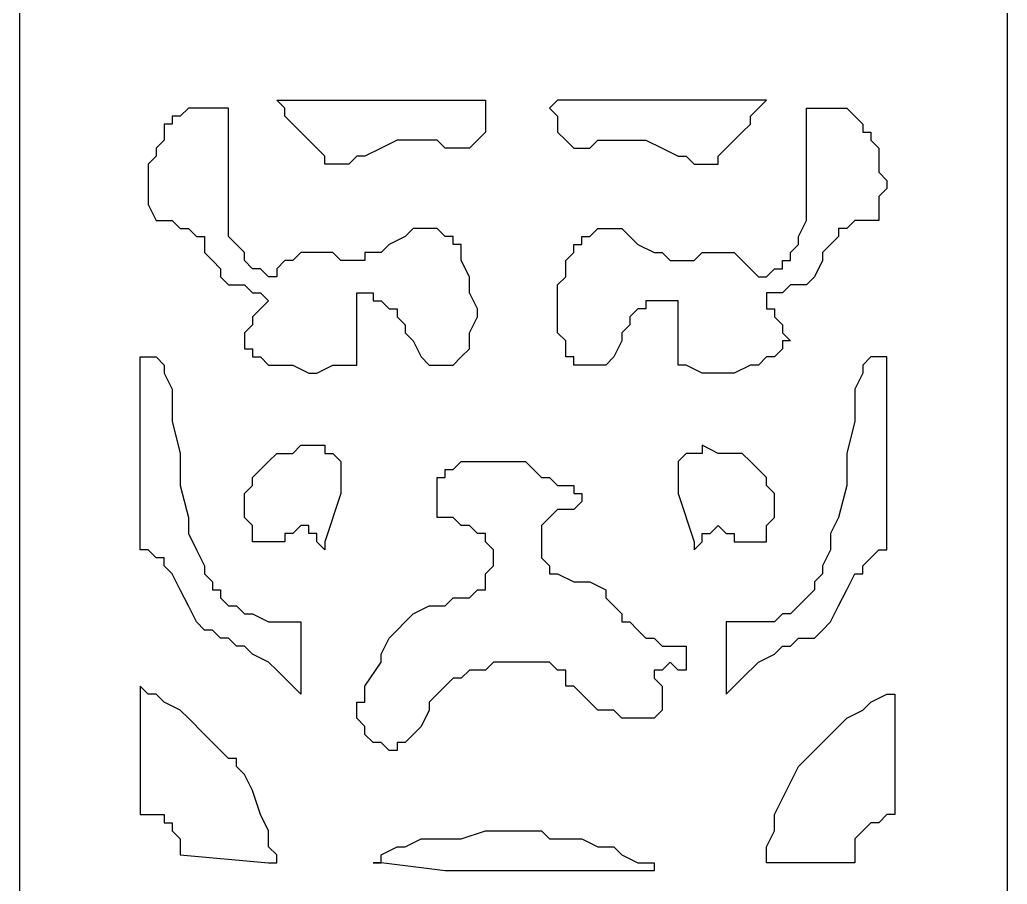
# Model space of a CAD drawing. Extents: x -66030 to 95157, y -13132 to 45879.
# Drawn here: x 15720 to 16200.4, y 35518.4 to 35938.9 of the extents above; entities that cross this region are included whole.
import ezdxf

# ---------------------------------------------------------------- set-up
doc = ezdxf.new("R2010")
doc.units = 0
doc.header["$LTSCALE"] = 100
doc.header["$MEASUREMENT"] = 0
doc.layers.add('3', color=11, linetype='CONTINUOUS')

msp = doc.modelspace()

# ---------------------------------------------------------------- linework, layer by layer
at = {"layer": '3'}
for points in [[(15719.99, 36833.41), (16200.43, 36833.41), (16200.43, 34591.39), (15719.99, 34591.39), (15719.99, 36833.41)], [(15719.99, 36833.41), (16200.43, 36833.41), (16200.43, 34591.39), (15719.99, 34591.39), (15719.99, 36833.41)], [(15946.54, 35899.89), (15946.54, 35899.89), (15946.54, 35899.89), (15946.54, 35899.89), (15946.54, 35895.98), (15946.54, 35892.08), (15946.54, 35888.17), (15946.54, 35884.26), (15946.54, 35884.26), (15942.63, 35880.36), (15942.63, 35880.36), (15938.73, 35876.45), (15934.82, 35876.45), (15930.92, 35876.45), (15927.01, 35876.45), (15923.1, 35880.36), (15919.2, 35880.36), (15915.29, 35880.36), (15915.29, 35880.36), (15911.39, 35880.36), (15907.48, 35880.36), (15903.57, 35880.36), (15895.76, 35876.45), (15887.95, 35872.55), (15884.05, 35872.55), (15880.14, 35868.64), (15876.23, 35868.64), (15872.33, 35868.64), (15868.42, 35868.64), (15868.42, 35872.55), (15868.42, 35872.55), (15864.52, 35876.45), (15860.61, 35880.36), (15856.7, 35884.26), (15852.8, 35888.17), (15848.89, 35892.08), (15848.89, 35895.98), (15844.99, 35899.89), (15946.54, 35899.89)], [(15946.54, 35899.89), (15946.54, 35899.89), (15946.54, 35899.89), (15946.54, 35899.89), (15946.54, 35895.98), (15946.54, 35892.08), (15946.54, 35888.17), (15946.54, 35884.26), (15946.54, 35884.26), (15942.63, 35880.36), (15942.63, 35880.36), (15938.73, 35876.45), (15934.82, 35876.45), (15930.92, 35876.45), (15927.01, 35876.45), (15923.1, 35880.36), (15919.2, 35880.36), (15915.29, 35880.36), (15915.29, 35880.36), (15911.39, 35880.36), (15907.48, 35880.36), (15903.57, 35880.36), (15895.76, 35876.45), (15887.95, 35872.55), (15884.05, 35872.55), (15880.14, 35868.64), (15876.23, 35868.64), (15872.33, 35868.64), (15868.42, 35868.64), (15868.42, 35872.55), (15868.42, 35872.55), (15864.52, 35876.45), (15860.61, 35880.36), (15856.7, 35884.26), (15852.8, 35888.17), (15848.89, 35892.08), (15848.89, 35895.98), (15844.99, 35899.89), (15946.54, 35899.89)], [(15981.69, 35899.89), (15981.69, 35899.89), (15981.69, 35899.89), (15981.69, 35899.89), (15977.79, 35895.98), (15981.69, 35892.08), (15981.69, 35888.17), (15981.69, 35884.26), (15981.69, 35884.26), (15985.6, 35880.36), (15985.6, 35880.36), (15989.51, 35876.45), (15989.51, 35876.45), (15993.41, 35876.45), (15997.32, 35876.45), (16001.22, 35880.36), (16005.13, 35880.36), (16009.04, 35880.36), (16012.94, 35880.36), (16016.85, 35880.36), (16020.75, 35880.36), (16024.66, 35880.36), (16032.47, 35876.45), (16040.28, 35872.55), (16044.19, 35872.55), (16048.1, 35868.64), (16052, 35868.64), (16055.91, 35868.64), (16055.91, 35868.64), (16059.81, 35868.64), (16059.81, 35872.55), (16063.72, 35876.45), (16067.63, 35880.36), (16071.53, 35884.26), (16075.44, 35888.17), (16075.44, 35892.08), (16079.34, 35895.98), (16083.25, 35899.89), (15981.69, 35899.89)], [(15981.69, 35899.89), (15981.69, 35899.89), (15981.69, 35899.89), (15981.69, 35899.89), (15977.79, 35895.98), (15981.69, 35892.08), (15981.69, 35888.17), (15981.69, 35884.26), (15981.69, 35884.26), (15985.6, 35880.36), (15985.6, 35880.36), (15989.51, 35876.45), (15989.51, 35876.45), (15993.41, 35876.45), (15997.32, 35876.45), (16001.22, 35880.36), (16005.13, 35880.36), (16009.04, 35880.36), (16012.94, 35880.36), (16016.85, 35880.36), (16020.75, 35880.36), (16024.66, 35880.36), (16032.47, 35876.45), (16040.28, 35872.55), (16044.19, 35872.55), (16048.1, 35868.64), (16052, 35868.64), (16055.91, 35868.64), (16055.91, 35868.64), (16059.81, 35868.64), (16059.81, 35872.55), (16063.72, 35876.45), (16067.63, 35880.36), (16071.53, 35884.26), (16075.44, 35888.17), (16075.44, 35892.08), (16079.34, 35895.98), (16083.25, 35899.89), (15981.69, 35899.89)], [(15821.55, 35895.98), (15821.55, 35895.98), (15817.64, 35895.98), (15817.64, 35895.98), (15817.64, 35895.98), (15817.64, 35895.98), (15813.74, 35895.98), (15809.83, 35895.98), (15805.93, 35895.98), (15802.02, 35895.98), (15798.11, 35892.08), (15794.21, 35892.08), (15794.21, 35888.17), (15790.3, 35888.17), (15790.3, 35884.26), (15790.3, 35880.36), (15786.4, 35876.45), (15786.4, 35872.55), (15782.49, 35868.64), (15782.49, 35864.73), (15782.49, 35860.83), (15782.49, 35856.92), (15782.49, 35853.02), (15782.49, 35849.11), (15786.4, 35841.3), (15790.3, 35841.3), (15794.21, 35841.3), (15798.11, 35837.39), (15802.02, 35837.39), (15805.93, 35833.49), (15809.83, 35833.49), (15809.83, 35829.58), (15809.83, 35825.67), (15813.74, 35821.77), (15817.64, 35817.86), (15817.64, 35813.96), (15817.64, 35813.96), (15821.55, 35810.05), (15821.55, 35810.05), (15825.46, 35810.05), (15829.36, 35810.05), (15833.27, 35806.14), (15837.17, 35806.14), (15837.17, 35806.14), (15841.08, 35802.24), (15841.08, 35802.24), (15841.08, 35802.24), (15837.17, 35798.33), (15837.17, 35798.33), (15833.27, 35794.43), (15833.27, 35790.52), (15833.27, 35790.52), (15829.36, 35786.61), (15829.36, 35782.71), (15829.36, 35782.71), (15829.36, 35782.71), (15829.36, 35778.8), (15833.27, 35778.8), (15833.27, 35778.8), (15833.27, 35774.9), (15837.17, 35774.9), (15841.08, 35770.99), (15848.89, 35770.99), (15852.8, 35770.99), (15860.61, 35767.09), (15864.52, 35767.09), (15872.33, 35770.99), (15876.23, 35770.99), (15884.05, 35770.99), (15884.05, 35802.24), (15884.05, 35806.14), (15887.95, 35806.14), (15891.86, 35806.14), (15891.86, 35802.24), (15895.76, 35802.24), (15895.76, 35802.24), (15899.67, 35798.33), (15903.57, 35798.33), (15903.57, 35794.43), (15907.48, 35790.52), (15907.48, 35786.61), (15911.39, 35782.71), (15915.29, 35774.9), (15915.29, 35774.9), (15915.29, 35774.9), (15919.2, 35770.99), (15919.2, 35770.99), (15923.1, 35770.99), (15927.01, 35770.99), (15930.92, 35770.99), (15934.82, 35774.9), (15934.82, 35774.9), (15934.82, 35774.9), (15938.73, 35778.8), (15938.73, 35782.71), (15938.73, 35786.61), (15942.63, 35794.43), (15942.63, 35798.33), (15938.73, 35806.14), (15938.73, 35810.05), (15938.73, 35813.96), (15934.82, 35821.77), (15934.82, 35825.67), (15934.82, 35829.58), (15930.92, 35829.58), (15930.92, 35833.49), (15927.01, 35833.49), (15923.1, 35837.39), (15919.2, 35837.39), (15919.2, 35837.39), (15915.29, 35837.39), (15915.29, 35837.39), (15911.39, 35837.39), (15907.48, 35833.49), (15899.67, 35829.58), (15895.76, 35825.67), (15887.95, 35825.67), (15887.95, 35821.77), (15884.05, 35821.77), (15880.14, 35821.77), (15876.23, 35821.77), (15876.23, 35821.77), (15876.23, 35821.77), (15872.33, 35825.67), (15868.42, 35825.67), (15864.52, 35825.67), (15860.61, 35825.67), (15860.61, 35825.67), (15856.7, 35825.67), (15852.8, 35821.77), (15848.89, 35821.77), (15844.99, 35817.86), (15844.99, 35813.96), (15841.08, 35813.96), (15837.17, 35817.86), (15837.17, 35817.86), (15833.27, 35817.86), (15833.27, 35817.86), (15829.36, 35821.77), (15829.36, 35821.77), (15829.36, 35825.67), (15825.46, 35829.58), (15821.55, 35833.49), (15821.55, 35841.3), (15821.55, 35849.11), (15821.55, 35853.02), (15821.55, 35860.83), (15821.55, 35872.55), (15821.55, 35884.26), (15821.55, 35895.98)], [(15821.55, 35895.98), (15821.55, 35895.98), (15817.64, 35895.98), (15817.64, 35895.98), (15817.64, 35895.98), (15817.64, 35895.98), (15813.74, 35895.98), (15809.83, 35895.98), (15805.93, 35895.98), (15802.02, 35895.98), (15798.11, 35892.08), (15794.21, 35892.08), (15794.21, 35888.17), (15790.3, 35888.17), (15790.3, 35884.26), (15790.3, 35880.36), (15786.4, 35876.45), (15786.4, 35872.55), (15782.49, 35868.64), (15782.49, 35864.73), (15782.49, 35860.83), (15782.49, 35856.92), (15782.49, 35853.02), (15782.49, 35849.11), (15786.4, 35841.3), (15790.3, 35841.3), (15794.21, 35841.3), (15798.11, 35837.39), (15802.02, 35837.39), (15805.93, 35833.49), (15809.83, 35833.49), (15809.83, 35829.58), (15809.83, 35825.67), (15813.74, 35821.77), (15817.64, 35817.86), (15817.64, 35813.96), (15817.64, 35813.96), (15821.55, 35810.05), (15821.55, 35810.05), (15825.46, 35810.05), (15829.36, 35810.05), (15833.27, 35806.14), (15837.17, 35806.14), (15837.17, 35806.14), (15841.08, 35802.24), (15841.08, 35802.24), (15841.08, 35802.24), (15837.17, 35798.33), (15837.17, 35798.33), (15833.27, 35794.43), (15833.27, 35790.52), (15833.27, 35790.52), (15829.36, 35786.61), (15829.36, 35782.71), (15829.36, 35782.71), (15829.36, 35782.71), (15829.36, 35778.8), (15833.27, 35778.8), (15833.27, 35778.8), (15833.27, 35774.9), (15837.17, 35774.9), (15841.08, 35770.99), (15848.89, 35770.99), (15852.8, 35770.99), (15860.61, 35767.09), (15864.52, 35767.09), (15872.33, 35770.99), (15876.23, 35770.99), (15884.05, 35770.99), (15884.05, 35802.24), (15884.05, 35806.14), (15887.95, 35806.14), (15891.86, 35806.14), (15891.86, 35802.24), (15895.76, 35802.24), (15895.76, 35802.24), (15899.67, 35798.33), (15903.57, 35798.33), (15903.57, 35794.43), (15907.48, 35790.52), (15907.48, 35786.61), (15911.39, 35782.71), (15915.29, 35774.9), (15915.29, 35774.9), (15915.29, 35774.9), (15919.2, 35770.99), (15919.2, 35770.99), (15923.1, 35770.99), (15927.01, 35770.99), (15930.92, 35770.99), (15934.82, 35774.9), (15934.82, 35774.9), (15934.82, 35774.9), (15938.73, 35778.8), (15938.73, 35782.71), (15938.73, 35786.61), (15942.63, 35794.43), (15942.63, 35798.33), (15938.73, 35806.14), (15938.73, 35810.05), (15938.73, 35813.96), (15934.82, 35821.77), (15934.82, 35825.67), (15934.82, 35829.58), (15930.92, 35829.58), (15930.92, 35833.49), (15927.01, 35833.49), (15923.1, 35837.39), (15919.2, 35837.39), (15919.2, 35837.39), (15915.29, 35837.39), (15915.29, 35837.39), (15911.39, 35837.39), (15907.48, 35833.49), (15899.67, 35829.58), (15895.76, 35825.67), (15887.95, 35825.67), (15887.95, 35821.77), (15884.05, 35821.77), (15880.14, 35821.77), (15876.23, 35821.77), (15876.23, 35821.77), (15876.23, 35821.77), (15872.33, 35825.67), (15868.42, 35825.67), (15864.52, 35825.67), (15860.61, 35825.67), (15860.61, 35825.67), (15856.7, 35825.67), (15852.8, 35821.77), (15848.89, 35821.77), (15844.99, 35817.86), (15844.99, 35813.96), (15841.08, 35813.96), (15837.17, 35817.86), (15837.17, 35817.86), (15833.27, 35817.86), (15833.27, 35817.86), (15829.36, 35821.77), (15829.36, 35821.77), (15829.36, 35825.67), (15825.46, 35829.58), (15821.55, 35833.49), (15821.55, 35841.3), (15821.55, 35849.11), (15821.55, 35853.02), (15821.55, 35860.83), (15821.55, 35872.55), (15821.55, 35884.26), (15821.55, 35895.98)], [(16102.78, 35892.08), (16102.78, 35895.98), (16102.78, 35895.98), (16102.78, 35895.98), (16106.69, 35895.98), (16106.69, 35895.98), (16110.59, 35895.98), (16114.5, 35895.98), (16118.4, 35895.98), (16122.31, 35895.98), (16126.22, 35892.08), (16130.12, 35888.17), (16130.12, 35888.17), (16130.12, 35884.26), (16134.03, 35884.26), (16134.03, 35880.36), (16137.93, 35876.45), (16137.93, 35872.55), (16137.93, 35868.64), (16137.93, 35864.73), (16141.84, 35860.83), (16141.84, 35856.92), (16137.93, 35853.02), (16137.93, 35845.2), (16137.93, 35841.3), (16134.03, 35841.3), (16126.22, 35841.3), (16122.31, 35837.39), (16118.4, 35837.39), (16118.4, 35833.49), (16114.5, 35829.58), (16114.5, 35829.58), (16110.59, 35825.67), (16110.59, 35821.77), (16106.69, 35813.96), (16106.69, 35813.96), (16102.78, 35810.05), (16102.78, 35810.05), (16102.78, 35810.05), (16094.97, 35810.05), (16091.06, 35806.14), (16091.06, 35806.14), (16087.16, 35806.14), (16083.25, 35806.14), (16083.25, 35802.24), (16083.25, 35802.24), (16083.25, 35802.24), (16083.25, 35798.33), (16087.16, 35798.33), (16087.16, 35794.43), (16091.06, 35790.52), (16091.06, 35790.52), (16091.06, 35786.61), (16094.97, 35782.71), (16094.97, 35782.71), (16091.06, 35782.71), (16091.06, 35778.8), (16091.06, 35778.8), (16091.06, 35778.8), (16087.16, 35774.9), (16083.25, 35774.9), (16079.34, 35770.99), (16075.44, 35770.99), (16067.63, 35767.09), (16063.72, 35767.09), (16055.91, 35767.09), (16052, 35767.09), (16044.19, 35770.99), (16040.28, 35770.99), (16040.28, 35802.24), (16040.28, 35802.24), (16036.38, 35802.24), (16032.47, 35802.24), (16032.47, 35802.24), (16028.57, 35802.24), (16024.66, 35802.24), (16024.66, 35798.33), (16020.75, 35798.33), (16016.85, 35794.43), (16016.85, 35790.52), (16012.94, 35786.61), (16012.94, 35782.71), (16009.04, 35774.9), (16009.04, 35774.9), (16009.04, 35774.9), (16005.13, 35770.99), (16001.22, 35770.99), (15997.32, 35770.99), (15993.41, 35770.99), (15989.51, 35770.99), (15989.51, 35770.99), (15989.51, 35774.9), (15985.6, 35774.9), (15985.6, 35774.9), (15985.6, 35778.8), (15985.6, 35782.71), (15981.69, 35786.61), (15981.69, 35794.43), (15981.69, 35798.33), (15981.69, 35806.14), (15981.69, 35810.05), (15985.6, 35813.96), (15985.6, 35821.77), (15989.51, 35825.67), (15989.51, 35829.58), (15993.41, 35829.58), (15993.41, 35833.49), (15993.41, 35833.49), (15997.32, 35833.49), (16001.22, 35837.39), (16005.13, 35837.39), (16005.13, 35837.39), (16009.04, 35837.39), (16012.94, 35837.39), (16016.85, 35833.49), (16020.75, 35829.58), (16028.57, 35825.67), (16032.47, 35825.67), (16036.38, 35821.77), (16040.28, 35821.77), (16044.19, 35821.77), (16044.19, 35821.77), (16048.1, 35821.77), (16048.1, 35821.77), (16052, 35825.67), (16055.91, 35825.67), (16059.81, 35825.67), (16059.81, 35825.67), (16063.72, 35825.67), (16067.63, 35825.67), (16071.53, 35821.77), (16071.53, 35821.77), (16075.44, 35817.86), (16079.34, 35813.96), (16083.25, 35813.96), (16083.25, 35813.96), (16087.16, 35817.86), (16087.16, 35817.86), (16091.06, 35817.86), (16091.06, 35821.77), (16094.97, 35821.77), (16094.97, 35825.67), (16098.87, 35829.58), (16098.87, 35833.49), (16102.78, 35841.3), (16102.78, 35845.2), (16102.78, 35853.02), (16102.78, 35860.83), (16102.78, 35872.55), (16102.78, 35884.26), (16102.78, 35892.08)], [(16102.78, 35892.08), (16102.78, 35895.98), (16102.78, 35895.98), (16102.78, 35895.98), (16106.69, 35895.98), (16106.69, 35895.98), (16110.59, 35895.98), (16114.5, 35895.98), (16118.4, 35895.98), (16122.31, 35895.98), (16126.22, 35892.08), (16130.12, 35888.17), (16130.12, 35888.17), (16130.12, 35884.26), (16134.03, 35884.26), (16134.03, 35880.36), (16137.93, 35876.45), (16137.93, 35872.55), (16137.93, 35868.64), (16137.93, 35864.73), (16141.84, 35860.83), (16141.84, 35856.92), (16137.93, 35853.02), (16137.93, 35845.2), (16137.93, 35841.3), (16134.03, 35841.3), (16126.22, 35841.3), (16122.31, 35837.39), (16118.4, 35837.39), (16118.4, 35833.49), (16114.5, 35829.58), (16114.5, 35829.58), (16110.59, 35825.67), (16110.59, 35821.77), (16106.69, 35813.96), (16106.69, 35813.96), (16102.78, 35810.05), (16102.78, 35810.05), (16102.78, 35810.05), (16094.97, 35810.05), (16091.06, 35806.14), (16091.06, 35806.14), (16087.16, 35806.14), (16083.25, 35806.14), (16083.25, 35802.24), (16083.25, 35802.24), (16083.25, 35802.24), (16083.25, 35798.33), (16087.16, 35798.33), (16087.16, 35794.43), (16091.06, 35790.52), (16091.06, 35790.52), (16091.06, 35786.61), (16094.97, 35782.71), (16094.97, 35782.71), (16091.06, 35782.71), (16091.06, 35778.8), (16091.06, 35778.8), (16091.06, 35778.8), (16087.16, 35774.9), (16083.25, 35774.9), (16079.34, 35770.99), (16075.44, 35770.99), (16067.63, 35767.09), (16063.72, 35767.09), (16055.91, 35767.09), (16052, 35767.09), (16044.19, 35770.99), (16040.28, 35770.99), (16040.28, 35802.24), (16040.28, 35802.24), (16036.38, 35802.24), (16032.47, 35802.24), (16032.47, 35802.24), (16028.57, 35802.24), (16024.66, 35802.24), (16024.66, 35798.33), (16020.75, 35798.33), (16016.85, 35794.43), (16016.85, 35790.52), (16012.94, 35786.61), (16012.94, 35782.71), (16009.04, 35774.9), (16009.04, 35774.9), (16009.04, 35774.9), (16005.13, 35770.99), (16001.22, 35770.99), (15997.32, 35770.99), (15993.41, 35770.99), (15989.51, 35770.99), (15989.51, 35770.99), (15989.51, 35774.9), (15985.6, 35774.9), (15985.6, 35774.9), (15985.6, 35778.8), (15985.6, 35782.71), (15981.69, 35786.61), (15981.69, 35794.43), (15981.69, 35798.33), (15981.69, 35806.14), (15981.69, 35810.05), (15985.6, 35813.96), (15985.6, 35821.77), (15989.51, 35825.67), (15989.51, 35829.58), (15993.41, 35829.58), (15993.41, 35833.49), (15993.41, 35833.49), (15997.32, 35833.49), (16001.22, 35837.39), (16005.13, 35837.39), (16005.13, 35837.39), (16009.04, 35837.39), (16012.94, 35837.39), (16016.85, 35833.49), (16020.75, 35829.58), (16028.57, 35825.67), (16032.47, 35825.67), (16036.38, 35821.77), (16040.28, 35821.77), (16044.19, 35821.77), (16044.19, 35821.77), (16048.1, 35821.77), (16048.1, 35821.77), (16052, 35825.67), (16055.91, 35825.67), (16059.81, 35825.67), (16059.81, 35825.67), (16063.72, 35825.67), (16067.63, 35825.67), (16071.53, 35821.77), (16071.53, 35821.77), (16075.44, 35817.86), (16079.34, 35813.96), (16083.25, 35813.96), (16083.25, 35813.96), (16087.16, 35817.86), (16087.16, 35817.86), (16091.06, 35817.86), (16091.06, 35821.77), (16094.97, 35821.77), (16094.97, 35825.67), (16098.87, 35829.58), (16098.87, 35833.49), (16102.78, 35841.3), (16102.78, 35845.2), (16102.78, 35853.02), (16102.78, 35860.83), (16102.78, 35872.55), (16102.78, 35884.26), (16102.78, 35892.08)], [(15790.3, 35770.99), (15790.3, 35767.09), (15794.21, 35759.27), (15794.21, 35743.65), (15798.11, 35728.03), (15798.11, 35712.4), (15802.02, 35696.78), (15802.02, 35688.97), (15805.93, 35681.15), (15809.83, 35673.34), (15809.83, 35669.44), (15813.74, 35665.53), (15813.74, 35661.62), (15817.64, 35661.62), (15817.64, 35657.72), (15821.55, 35653.81), (15821.55, 35653.81), (15825.46, 35653.81), (15829.36, 35649.91), (15833.27, 35649.91), (15841.08, 35646), (15848.89, 35646), (15856.7, 35646), (15856.7, 35610.85), (15852.8, 35614.75), (15844.99, 35622.56), (15841.08, 35626.47), (15833.27, 35630.38), (15829.36, 35634.28), (15825.46, 35634.28), (15821.55, 35638.19), (15817.64, 35638.19), (15813.74, 35642.09), (15809.83, 35642.09), (15805.93, 35646), (15802.02, 35653.81), (15798.11, 35661.62), (15794.21, 35669.44), (15790.3, 35673.34), (15790.3, 35677.25), (15786.4, 35677.25), (15782.49, 35681.15), (15782.49, 35681.15), (15778.58, 35681.15), (15778.58, 35774.9), (15778.58, 35774.9), (15778.58, 35774.9), (15782.49, 35774.9), (15786.4, 35774.9), (15786.4, 35774.9), (15790.3, 35770.99), (15790.3, 35770.99)], [(15790.3, 35770.99), (15790.3, 35767.09), (15794.21, 35759.27), (15794.21, 35743.65), (15798.11, 35728.03), (15798.11, 35712.4), (15802.02, 35696.78), (15802.02, 35688.97), (15805.93, 35681.15), (15809.83, 35673.34), (15809.83, 35669.44), (15813.74, 35665.53), (15813.74, 35661.62), (15817.64, 35661.62), (15817.64, 35657.72), (15821.55, 35653.81), (15821.55, 35653.81), (15825.46, 35653.81), (15829.36, 35649.91), (15833.27, 35649.91), (15841.08, 35646), (15848.89, 35646), (15856.7, 35646), (15856.7, 35610.85), (15852.8, 35614.75), (15844.99, 35622.56), (15841.08, 35626.47), (15833.27, 35630.38), (15829.36, 35634.28), (15825.46, 35634.28), (15821.55, 35638.19), (15817.64, 35638.19), (15813.74, 35642.09), (15809.83, 35642.09), (15805.93, 35646), (15802.02, 35653.81), (15798.11, 35661.62), (15794.21, 35669.44), (15790.3, 35673.34), (15790.3, 35677.25), (15786.4, 35677.25), (15782.49, 35681.15), (15782.49, 35681.15), (15778.58, 35681.15), (15778.58, 35774.9), (15778.58, 35774.9), (15778.58, 35774.9), (15782.49, 35774.9), (15786.4, 35774.9), (15786.4, 35774.9), (15790.3, 35770.99), (15790.3, 35770.99)], [(16130.12, 35770.99), (16130.12, 35767.09), (16126.22, 35759.27), (16126.22, 35743.65), (16122.31, 35728.03), (16122.31, 35712.4), (16118.4, 35696.78), (16114.5, 35688.97), (16114.5, 35681.15), (16110.59, 35673.34), (16110.59, 35669.44), (16106.69, 35665.53), (16106.69, 35661.62), (16102.78, 35657.72), (16102.78, 35657.72), (16098.87, 35653.81), (16098.87, 35653.81), (16094.97, 35649.91), (16091.06, 35649.91), (16087.16, 35646), (16079.34, 35646), (16071.53, 35646), (16063.72, 35646), (16063.72, 35610.85), (16067.63, 35614.75), (16071.53, 35618.66), (16079.34, 35626.47), (16087.16, 35630.38), (16091.06, 35634.28), (16094.97, 35634.28), (16098.87, 35638.19), (16102.78, 35638.19), (16106.69, 35638.19), (16110.59, 35642.09), (16114.5, 35646), (16118.4, 35653.81), (16122.31, 35661.62), (16126.22, 35669.44), (16130.12, 35669.44), (16130.12, 35673.34), (16134.03, 35677.25), (16137.93, 35681.15), (16137.93, 35681.15), (16141.84, 35681.15), (16141.84, 35774.9), (16141.84, 35774.9), (16141.84, 35774.9), (16137.93, 35774.9), (16137.93, 35774.9), (16134.03, 35774.9), (16130.12, 35770.99), (16130.12, 35770.99)], [(16130.12, 35770.99), (16130.12, 35767.09), (16126.22, 35759.27), (16126.22, 35743.65), (16122.31, 35728.03), (16122.31, 35712.4), (16118.4, 35696.78), (16114.5, 35688.97), (16114.5, 35681.15), (16110.59, 35673.34), (16110.59, 35669.44), (16106.69, 35665.53), (16106.69, 35661.62), (16102.78, 35657.72), (16102.78, 35657.72), (16098.87, 35653.81), (16098.87, 35653.81), (16094.97, 35649.91), (16091.06, 35649.91), (16087.16, 35646), (16079.34, 35646), (16071.53, 35646), (16063.72, 35646), (16063.72, 35610.85), (16067.63, 35614.75), (16071.53, 35618.66), (16079.34, 35626.47), (16087.16, 35630.38), (16091.06, 35634.28), (16094.97, 35634.28), (16098.87, 35638.19), (16102.78, 35638.19), (16106.69, 35638.19), (16110.59, 35642.09), (16114.5, 35646), (16118.4, 35653.81), (16122.31, 35661.62), (16126.22, 35669.44), (16130.12, 35669.44), (16130.12, 35673.34), (16134.03, 35677.25), (16137.93, 35681.15), (16137.93, 35681.15), (16141.84, 35681.15), (16141.84, 35774.9), (16141.84, 35774.9), (16141.84, 35774.9), (16137.93, 35774.9), (16137.93, 35774.9), (16134.03, 35774.9), (16130.12, 35770.99), (16130.12, 35770.99)], [(15833.27, 35688.97), (15833.27, 35692.87), (15829.36, 35696.78), (15829.36, 35704.59), (15829.36, 35704.59), (15829.36, 35708.5), (15833.27, 35712.4), (15833.27, 35716.31), (15833.27, 35716.31), (15837.17, 35720.21), (15841.08, 35724.12), (15841.08, 35724.12), (15844.99, 35728.03), (15852.8, 35728.03), (15856.7, 35731.93), (15864.52, 35731.93), (15864.52, 35731.93), (15868.42, 35731.93), (15868.42, 35728.03), (15872.33, 35728.03), (15872.33, 35728.03), (15876.23, 35724.12), (15876.23, 35724.12), (15876.23, 35720.21), (15876.23, 35720.21), (15876.23, 35716.31), (15876.23, 35712.4), (15876.23, 35708.5), (15868.42, 35685.06), (15868.42, 35681.15), (15868.42, 35681.15), (15868.42, 35681.15), (15868.42, 35681.15), (15864.52, 35685.06), (15864.52, 35688.97), (15864.52, 35688.97), (15860.61, 35688.97), (15860.61, 35692.87), (15856.7, 35692.87), (15856.7, 35692.87), (15852.8, 35688.97), (15848.89, 35688.97), (15848.89, 35688.97), (15848.89, 35685.06), (15848.89, 35685.06), (15844.99, 35685.06), (15844.99, 35685.06), (15841.08, 35685.06), (15841.08, 35685.06), (15837.17, 35685.06), (15837.17, 35685.06), (15833.27, 35685.06), (15833.27, 35688.97)], [(15833.27, 35688.97), (15833.27, 35692.87), (15829.36, 35696.78), (15829.36, 35704.59), (15829.36, 35704.59), (15829.36, 35708.5), (15833.27, 35712.4), (15833.27, 35716.31), (15833.27, 35716.31), (15837.17, 35720.21), (15841.08, 35724.12), (15841.08, 35724.12), (15844.99, 35728.03), (15852.8, 35728.03), (15856.7, 35731.93), (15864.52, 35731.93), (15864.52, 35731.93), (15868.42, 35731.93), (15868.42, 35728.03), (15872.33, 35728.03), (15872.33, 35728.03), (15876.23, 35724.12), (15876.23, 35724.12), (15876.23, 35720.21), (15876.23, 35720.21), (15876.23, 35716.31), (15876.23, 35712.4), (15876.23, 35708.5), (15868.42, 35685.06), (15868.42, 35681.15), (15868.42, 35681.15), (15868.42, 35681.15), (15868.42, 35681.15), (15864.52, 35685.06), (15864.52, 35688.97), (15864.52, 35688.97), (15860.61, 35688.97), (15860.61, 35692.87), (15856.7, 35692.87), (15856.7, 35692.87), (15852.8, 35688.97), (15848.89, 35688.97), (15848.89, 35688.97), (15848.89, 35685.06), (15848.89, 35685.06), (15844.99, 35685.06), (15844.99, 35685.06), (15841.08, 35685.06), (15841.08, 35685.06), (15837.17, 35685.06), (15837.17, 35685.06), (15833.27, 35685.06), (15833.27, 35688.97)], [(16083.25, 35688.97), (16083.25, 35692.87), (16087.16, 35696.78), (16087.16, 35700.68), (16087.16, 35704.59), (16087.16, 35708.5), (16083.25, 35712.4), (16083.25, 35716.31), (16083.25, 35716.31), (16079.34, 35720.21), (16075.44, 35724.12), (16075.44, 35724.12), (16071.53, 35728.03), (16063.72, 35728.03), (16059.81, 35728.03), (16052, 35731.93), (16052, 35728.03), (16048.1, 35728.03), (16048.1, 35728.03), (16044.19, 35728.03), (16044.19, 35728.03), (16040.28, 35724.12), (16040.28, 35724.12), (16040.28, 35720.21), (16040.28, 35720.21), (16040.28, 35716.31), (16040.28, 35712.4), (16040.28, 35708.5), (16048.1, 35685.06), (16048.1, 35681.15), (16048.1, 35681.15), (16048.1, 35681.15), (16048.1, 35681.15), (16052, 35685.06), (16052, 35685.06), (16052, 35688.97), (16055.91, 35688.97), (16055.91, 35688.97), (16059.81, 35692.87), (16059.81, 35692.87), (16063.72, 35688.97), (16067.63, 35688.97), (16067.63, 35688.97), (16067.63, 35685.06), (16067.63, 35685.06), (16071.53, 35685.06), (16071.53, 35685.06), (16075.44, 35685.06), (16075.44, 35685.06), (16079.34, 35685.06), (16079.34, 35685.06), (16083.25, 35685.06), (16083.25, 35688.97)], [(16083.25, 35688.97), (16083.25, 35692.87), (16087.16, 35696.78), (16087.16, 35700.68), (16087.16, 35704.59), (16087.16, 35708.5), (16083.25, 35712.4), (16083.25, 35716.31), (16083.25, 35716.31), (16079.34, 35720.21), (16075.44, 35724.12), (16075.44, 35724.12), (16071.53, 35728.03), (16063.72, 35728.03), (16059.81, 35728.03), (16052, 35731.93), (16052, 35728.03), (16048.1, 35728.03), (16048.1, 35728.03), (16044.19, 35728.03), (16044.19, 35728.03), (16040.28, 35724.12), (16040.28, 35724.12), (16040.28, 35720.21), (16040.28, 35720.21), (16040.28, 35716.31), (16040.28, 35712.4), (16040.28, 35708.5), (16048.1, 35685.06), (16048.1, 35681.15), (16048.1, 35681.15), (16048.1, 35681.15), (16048.1, 35681.15), (16052, 35685.06), (16052, 35685.06), (16052, 35688.97), (16055.91, 35688.97), (16055.91, 35688.97), (16059.81, 35692.87), (16059.81, 35692.87), (16063.72, 35688.97), (16067.63, 35688.97), (16067.63, 35688.97), (16067.63, 35685.06), (16067.63, 35685.06), (16071.53, 35685.06), (16071.53, 35685.06), (16075.44, 35685.06), (16075.44, 35685.06), (16079.34, 35685.06), (16079.34, 35685.06), (16083.25, 35685.06), (16083.25, 35688.97)], [(15899.67, 35583.5), (15895.76, 35587.41), (15891.86, 35587.41), (15891.86, 35587.41), (15887.95, 35591.32), (15887.95, 35591.32), (15887.95, 35591.32), (15887.95, 35595.22), (15884.05, 35599.13), (15884.05, 35599.13), (15884.05, 35603.03), (15884.05, 35606.94), (15887.95, 35606.94), (15887.95, 35610.85), (15887.95, 35614.75), (15895.76, 35626.47), (15895.76, 35630.38), (15899.67, 35638.19), (15903.57, 35642.09), (15907.48, 35646), (15911.39, 35649.91), (15919.2, 35653.81), (15923.1, 35653.81), (15927.01, 35653.81), (15930.92, 35657.72), (15934.82, 35657.72), (15938.73, 35657.72), (15938.73, 35657.72), (15942.63, 35661.62), (15946.54, 35661.62), (15946.54, 35665.53), (15946.54, 35669.44), (15950.45, 35673.34), (15950.45, 35673.34), (15950.45, 35677.25), (15950.45, 35681.15), (15950.45, 35681.15), (15946.54, 35685.06), (15946.54, 35685.06), (15946.54, 35688.97), (15942.63, 35688.97), (15942.63, 35688.97), (15938.73, 35692.87), (15934.82, 35692.87), (15930.92, 35696.78), (15923.1, 35696.78), (15923.1, 35696.78), (15923.1, 35700.68), (15923.1, 35704.59), (15923.1, 35708.5), (15923.1, 35708.5), (15923.1, 35712.4), (15923.1, 35716.31), (15927.01, 35716.31), (15927.01, 35720.21), (15930.92, 35720.21), (15934.82, 35724.12), (15938.73, 35724.12), (15942.63, 35724.12), (15950.45, 35724.12), (15954.35, 35724.12), (15958.26, 35724.12), (15966.07, 35724.12), (15969.98, 35720.21), (15969.98, 35720.21), (15969.98, 35720.21), (15973.88, 35716.31), (15973.88, 35716.31), (15977.79, 35716.31), (15981.69, 35712.4), (15985.6, 35712.4), (15989.51, 35712.4), (15989.51, 35712.4), (15989.51, 35708.5), (15993.41, 35708.5), (15993.41, 35708.5), (15993.41, 35704.59), (15993.41, 35704.59), (15989.51, 35700.68), (15985.6, 35700.68), (15981.69, 35700.68), (15977.79, 35696.78), (15977.79, 35696.78), (15973.88, 35692.87), (15973.88, 35692.87), (15973.88, 35685.06), (15973.88, 35681.15), (15973.88, 35681.15), (15973.88, 35677.25), (15977.79, 35673.34), (15977.79, 35673.34), (15977.79, 35669.44), (15977.79, 35669.44), (15981.69, 35669.44), (15989.51, 35665.53), (15997.32, 35665.53), (16005.13, 35661.62), (16005.13, 35657.72), (16009.04, 35653.81), (16012.94, 35649.91), (16012.94, 35646), (16016.85, 35646), (16020.75, 35642.09), (16024.66, 35638.19), (16028.57, 35638.19), (16032.47, 35634.28), (16036.38, 35634.28), (16044.19, 35634.28), (16044.19, 35630.38), (16044.19, 35630.38), (16044.19, 35630.38), (16044.19, 35626.47), (16044.19, 35626.47), (16044.19, 35622.56), (16044.19, 35622.56), (16044.19, 35622.56), (16040.28, 35622.56), (16040.28, 35622.56), (16036.38, 35626.47), (16036.38, 35626.47), (16032.47, 35622.56), (16032.47, 35622.56), (16032.47, 35622.56), (16028.57, 35622.56), (16028.57, 35622.56), (16028.57, 35618.66), (16032.47, 35614.75), (16032.47, 35610.85), (16032.47, 35606.94), (16032.47, 35603.03), (16032.47, 35603.03), (16028.57, 35599.13), (16028.57, 35599.13), (16028.57, 35599.13), (16024.66, 35599.13), (16024.66, 35599.13), (16020.75, 35599.13), (16016.85, 35599.13), (16012.94, 35599.13), (16009.04, 35603.03), (16001.22, 35603.03), (15997.32, 35606.94), (15993.41, 35610.85), (15993.41, 35610.85), (15989.51, 35614.75), (15985.6, 35614.75), (15985.6, 35618.66), (15985.6, 35622.56), (15985.6, 35622.56), (15981.69, 35622.56), (15981.69, 35622.56), (15977.79, 35626.47), (15973.88, 35626.47), (15969.98, 35626.47), (15966.07, 35626.47), (15962.16, 35626.47), (15954.35, 35626.47), (15950.45, 35626.47), (15946.54, 35622.56), (15942.63, 35622.56), (15938.73, 35622.56), (15934.82, 35618.66), (15930.92, 35618.66), (15927.01, 35614.75), (15927.01, 35614.75), (15927.01, 35614.75), (15919.2, 35606.94), (15919.2, 35603.03), (15915.29, 35595.22), (15911.39, 35591.32), (15907.48, 35587.41), (15907.48, 35587.41), (15903.57, 35587.41), (15903.57, 35583.5), (15899.67, 35583.5), (15899.67, 35583.5)], [(15899.67, 35583.5), (15895.76, 35587.41), (15891.86, 35587.41), (15891.86, 35587.41), (15887.95, 35591.32), (15887.95, 35591.32), (15887.95, 35591.32), (15887.95, 35595.22), (15884.05, 35599.13), (15884.05, 35599.13), (15884.05, 35603.03), (15884.05, 35606.94), (15887.95, 35606.94), (15887.95, 35610.85), (15887.95, 35614.75), (15895.76, 35626.47), (15895.76, 35630.38), (15899.67, 35638.19), (15903.57, 35642.09), (15907.48, 35646), (15911.39, 35649.91), (15919.2, 35653.81), (15923.1, 35653.81), (15927.01, 35653.81), (15930.92, 35657.72), (15934.82, 35657.72), (15938.73, 35657.72), (15938.73, 35657.72), (15942.63, 35661.62), (15946.54, 35661.62), (15946.54, 35665.53), (15946.54, 35669.44), (15950.45, 35673.34), (15950.45, 35673.34), (15950.45, 35677.25), (15950.45, 35681.15), (15950.45, 35681.15), (15946.54, 35685.06), (15946.54, 35685.06), (15946.54, 35688.97), (15942.63, 35688.97), (15942.63, 35688.97), (15938.73, 35692.87), (15934.82, 35692.87), (15930.92, 35696.78), (15923.1, 35696.78), (15923.1, 35696.78), (15923.1, 35700.68), (15923.1, 35704.59), (15923.1, 35708.5), (15923.1, 35708.5), (15923.1, 35712.4), (15923.1, 35716.31), (15927.01, 35716.31), (15927.01, 35720.21), (15930.92, 35720.21), (15934.82, 35724.12), (15938.73, 35724.12), (15942.63, 35724.12), (15950.45, 35724.12), (15954.35, 35724.12), (15958.26, 35724.12), (15966.07, 35724.12), (15969.98, 35720.21), (15969.98, 35720.21), (15969.98, 35720.21), (15973.88, 35716.31), (15973.88, 35716.31), (15977.79, 35716.31), (15981.69, 35712.4), (15985.6, 35712.4), (15989.51, 35712.4), (15989.51, 35712.4), (15989.51, 35708.5), (15993.41, 35708.5), (15993.41, 35708.5), (15993.41, 35704.59), (15993.41, 35704.59), (15989.51, 35700.68), (15985.6, 35700.68), (15981.69, 35700.68), (15977.79, 35696.78), (15977.79, 35696.78), (15973.88, 35692.87), (15973.88, 35692.87), (15973.88, 35685.06), (15973.88, 35681.15), (15973.88, 35681.15), (15973.88, 35677.25), (15977.79, 35673.34), (15977.79, 35673.34), (15977.79, 35669.44), (15977.79, 35669.44), (15981.69, 35669.44), (15989.51, 35665.53), (15997.32, 35665.53), (16005.13, 35661.62), (16005.13, 35657.72), (16009.04, 35653.81), (16012.94, 35649.91), (16012.94, 35646), (16016.85, 35646), (16020.75, 35642.09), (16024.66, 35638.19), (16028.57, 35638.19), (16032.47, 35634.28), (16036.38, 35634.28), (16044.19, 35634.28), (16044.19, 35630.38), (16044.19, 35630.38), (16044.19, 35630.38), (16044.19, 35626.47), (16044.19, 35626.47), (16044.19, 35622.56), (16044.19, 35622.56), (16044.19, 35622.56), (16040.28, 35622.56), (16040.28, 35622.56), (16036.38, 35626.47), (16036.38, 35626.47), (16032.47, 35622.56), (16032.47, 35622.56), (16032.47, 35622.56), (16028.57, 35622.56), (16028.57, 35622.56), (16028.57, 35618.66), (16032.47, 35614.75), (16032.47, 35610.85), (16032.47, 35606.94), (16032.47, 35603.03), (16032.47, 35603.03), (16028.57, 35599.13), (16028.57, 35599.13), (16028.57, 35599.13), (16024.66, 35599.13), (16024.66, 35599.13), (16020.75, 35599.13), (16016.85, 35599.13), (16012.94, 35599.13), (16009.04, 35603.03), (16001.22, 35603.03), (15997.32, 35606.94), (15993.41, 35610.85), (15993.41, 35610.85), (15989.51, 35614.75), (15985.6, 35614.75), (15985.6, 35618.66), (15985.6, 35622.56), (15985.6, 35622.56), (15981.69, 35622.56), (15981.69, 35622.56), (15977.79, 35626.47), (15973.88, 35626.47), (15969.98, 35626.47), (15966.07, 35626.47), (15962.16, 35626.47), (15954.35, 35626.47), (15950.45, 35626.47), (15946.54, 35622.56), (15942.63, 35622.56), (15938.73, 35622.56), (15934.82, 35618.66), (15930.92, 35618.66), (15927.01, 35614.75), (15927.01, 35614.75), (15927.01, 35614.75), (15919.2, 35606.94), (15919.2, 35603.03), (15915.29, 35595.22), (15911.39, 35591.32), (15907.48, 35587.41), (15907.48, 35587.41), (15903.57, 35587.41), (15903.57, 35583.5), (15899.67, 35583.5), (15899.67, 35583.5)], [(15778.58, 35614.75), (15778.58, 35552.26), (15782.49, 35552.26), (15786.4, 35552.26), (15790.3, 35552.26), (15790.3, 35548.35), (15794.21, 35548.35), (15794.21, 35544.44), (15794.21, 35544.44), (15798.11, 35540.54), (15798.11, 35536.63), (15798.11, 35536.63), (15798.11, 35532.73), (15841.08, 35528.82), (15844.99, 35528.82), (15844.99, 35532.73), (15844.99, 35532.73), (15841.08, 35536.63), (15841.08, 35544.44), (15837.17, 35552.26), (15833.27, 35563.97), (15829.36, 35571.79), (15825.46, 35575.69), (15825.46, 35579.6), (15821.55, 35579.6), (15813.74, 35587.41), (15809.83, 35591.32), (15802.02, 35599.13), (15798.11, 35603.03), (15790.3, 35606.94), (15786.4, 35610.85), (15782.49, 35610.85), (15778.58, 35614.75)], [(15778.58, 35614.75), (15778.58, 35552.26), (15782.49, 35552.26), (15786.4, 35552.26), (15790.3, 35552.26), (15790.3, 35548.35), (15794.21, 35548.35), (15794.21, 35544.44), (15794.21, 35544.44), (15798.11, 35540.54), (15798.11, 35536.63), (15798.11, 35536.63), (15798.11, 35532.73), (15841.08, 35528.82), (15844.99, 35528.82), (15844.99, 35532.73), (15844.99, 35532.73), (15841.08, 35536.63), (15841.08, 35544.44), (15837.17, 35552.26), (15833.27, 35563.97), (15829.36, 35571.79), (15825.46, 35575.69), (15825.46, 35579.6), (15821.55, 35579.6), (15813.74, 35587.41), (15809.83, 35591.32), (15802.02, 35599.13), (15798.11, 35603.03), (15790.3, 35606.94), (15786.4, 35610.85), (15782.49, 35610.85), (15778.58, 35614.75)], [(16145.74, 35610.85), (16145.74, 35552.26), (16141.84, 35552.26), (16141.84, 35552.26), (16137.93, 35548.35), (16134.03, 35548.35), (16134.03, 35548.35), (16130.12, 35544.44), (16130.12, 35544.44), (16126.22, 35540.54), (16126.22, 35536.63), (16126.22, 35532.73), (16126.22, 35528.82), (16083.25, 35528.82), (16083.25, 35528.82), (16083.25, 35528.82), (16083.25, 35532.73), (16083.25, 35536.63), (16087.16, 35544.44), (16087.16, 35552.26), (16091.06, 35560.07), (16094.97, 35567.88), (16098.87, 35575.69), (16102.78, 35579.6), (16102.78, 35579.6), (16110.59, 35587.41), (16114.5, 35591.32), (16122.31, 35599.13), (16130.12, 35603.03), (16134.03, 35606.94), (16141.84, 35610.85), (16141.84, 35610.85), (16145.74, 35610.85)], [(16145.74, 35610.85), (16145.74, 35552.26), (16141.84, 35552.26), (16141.84, 35552.26), (16137.93, 35548.35), (16134.03, 35548.35), (16134.03, 35548.35), (16130.12, 35544.44), (16130.12, 35544.44), (16126.22, 35540.54), (16126.22, 35536.63), (16126.22, 35532.73), (16126.22, 35528.82), (16083.25, 35528.82), (16083.25, 35528.82), (16083.25, 35528.82), (16083.25, 35532.73), (16083.25, 35536.63), (16087.16, 35544.44), (16087.16, 35552.26), (16091.06, 35560.07), (16094.97, 35567.88), (16098.87, 35575.69), (16102.78, 35579.6), (16102.78, 35579.6), (16110.59, 35587.41), (16114.5, 35591.32), (16122.31, 35599.13), (16130.12, 35603.03), (16134.03, 35606.94), (16141.84, 35610.85), (16141.84, 35610.85), (16145.74, 35610.85)], [(15895.76, 35528.82), (15895.76, 35528.82), (15891.86, 35528.82), (15891.86, 35528.82), (15891.86, 35528.82), (15891.86, 35528.82), (15895.76, 35528.82), (15895.76, 35532.73), (15903.57, 35536.63), (15907.48, 35536.63), (15915.29, 35540.54), (15927.01, 35540.54), (15934.82, 35540.54), (15946.54, 35544.44), (15958.26, 35544.44), (15973.88, 35544.44), (15977.79, 35540.54), (15985.6, 35540.54), (15993.41, 35540.54), (16001.22, 35536.63), (16009.04, 35536.63), (16012.94, 35532.73), (16020.75, 35528.82), (16028.57, 35528.82), (16028.57, 35524.92), (16028.57, 35524.92), (16028.57, 35524.92), (16020.75, 35524.92), (16016.85, 35524.92), (15997.32, 35524.92), (15973.88, 35524.92), (15927.01, 35524.92), (15895.76, 35528.82)], [(15895.76, 35528.82), (15895.76, 35528.82), (15891.86, 35528.82), (15891.86, 35528.82), (15891.86, 35528.82), (15891.86, 35528.82), (15895.76, 35528.82), (15895.76, 35532.73), (15903.57, 35536.63), (15907.48, 35536.63), (15915.29, 35540.54), (15927.01, 35540.54), (15934.82, 35540.54), (15946.54, 35544.44), (15958.26, 35544.44), (15973.88, 35544.44), (15977.79, 35540.54), (15985.6, 35540.54), (15993.41, 35540.54), (16001.22, 35536.63), (16009.04, 35536.63), (16012.94, 35532.73), (16020.75, 35528.82), (16028.57, 35528.82), (16028.57, 35524.92), (16028.57, 35524.92), (16028.57, 35524.92), (16020.75, 35524.92), (16016.85, 35524.92), (15997.32, 35524.92), (15973.88, 35524.92), (15927.01, 35524.92), (15895.76, 35528.82)]]:
    msp.add_lwpolyline(points, close=True, dxfattribs=at)

doc.saveas('drawing.dxf')
